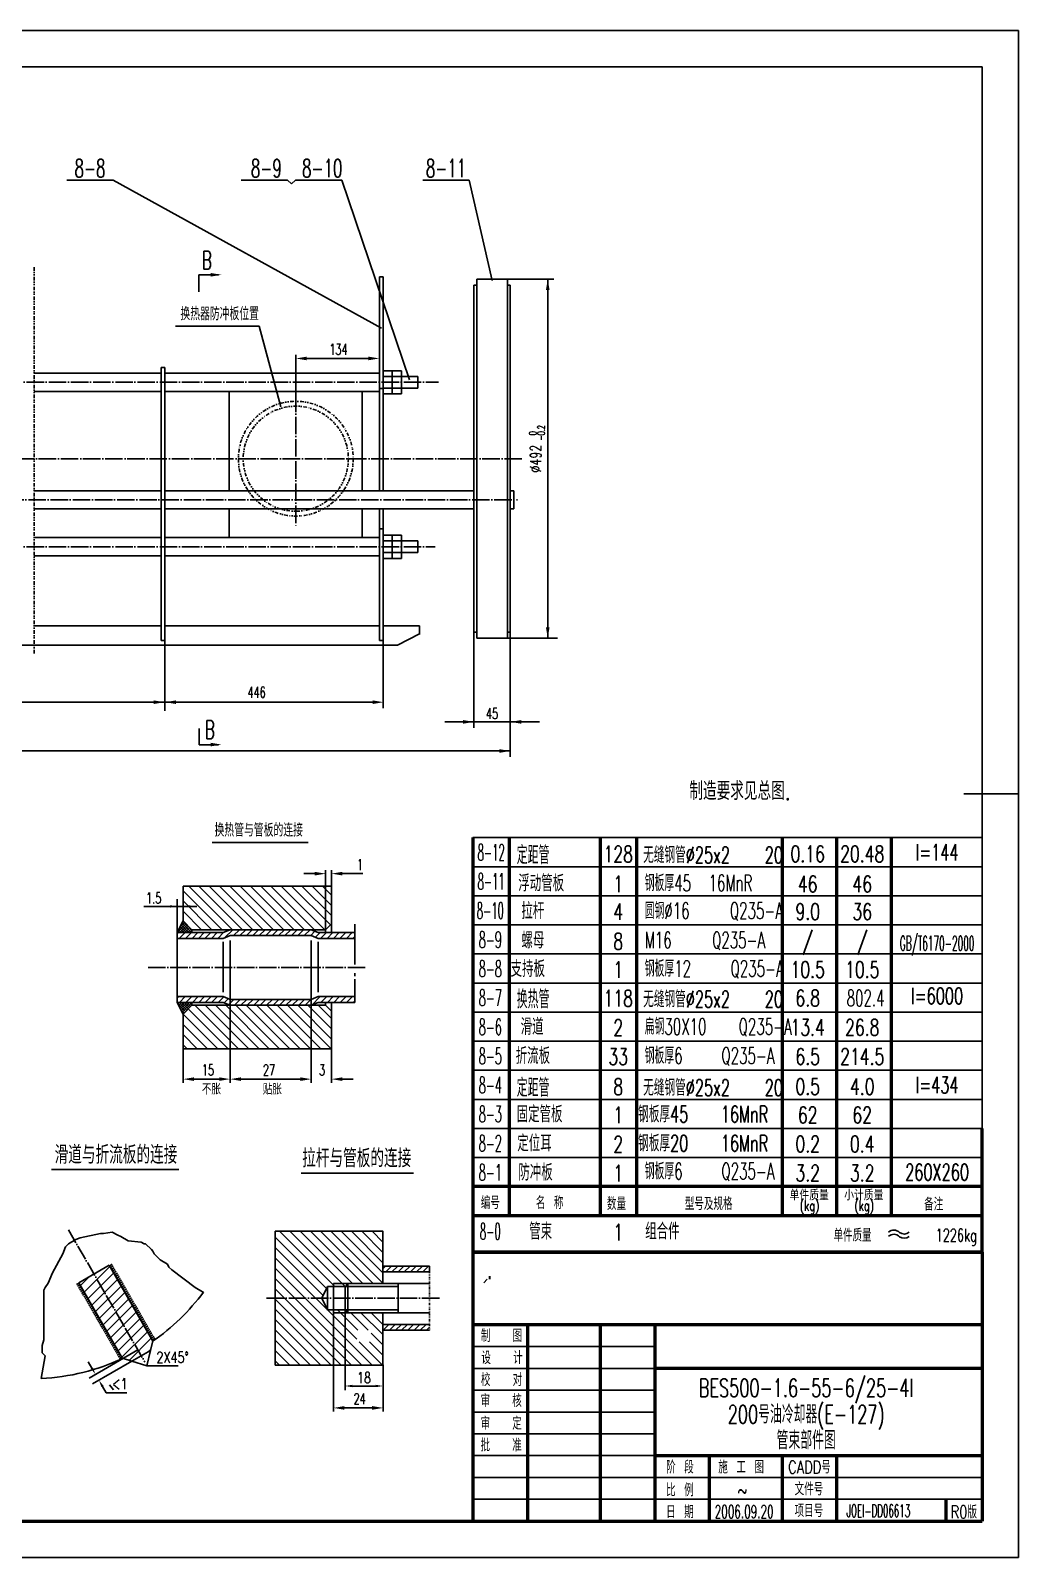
# Model space of a CAD drawing. Extents: x 1146 to 4564, y 131 to 1670.
# Drawn here: x 4292 to 4563.6, y 482 to 902 of the extents above; entities that cross this region are included whole.
import ezdxf
from ezdxf.enums import TextEntityAlignment as Align

# ---------------------------------------------------------------- set-up
doc = ezdxf.new("R2010")
doc.units = 0
doc.header["$LTSCALE"] = 2
doc.header["$MEASUREMENT"] = 0
for name, pattern in [('ACAD_ISO04W100', [30.5, 24, -3, 0.5, -3]), ('CENTER', [6.25, 5, -0.5, 0.25, -0.5]), ('DIVIDE', [1.25, 0.5, -0.25, 0, -0.25, 0, -0.25])]:
    doc.linetypes.add(name, pattern=pattern)
doc.layers.get('0').update_dxf_attribs({"linetype": 'CONTINUOUS'})
doc.layers.get('DEFPOINTS').update_dxf_attribs({"linetype": 'CONTINUOUS'})
for name, color, linetype in [('1', 2, 'CONTINUOUS'), ('2', 4, 'CONTINUOUS'), ('4', 2, 'CENTER'), ('文字层', 7, 'CONTINUOUS')]:
    doc.layers.add(name, color=color, linetype=linetype)
doc.layers.add('粗线层', color=3, linetype='CONTINUOUS', lineweight=50)
doc.styles.add('HZ', font='TXT.shx', dxfattribs={"width": 0.65, "bigfont": 'HZTXT.shx'})

msp = doc.modelspace()

# ---------------------------------------------------------------- hatches: boundary and pattern name
at = {"linetype": 'Continuous'}
h = msp.add_hatch(dxfattribs=at)
h.set_pattern_fill('ANSI31', scale=10, style=0)
h.set_pattern_definition([(45, (9047.6608, 433.3046), (-0.88388348, 0.88388348), [])])
h.paths.add_polyline_path([(4369.13, 653.11), (4371.03, 652.31), (4381.1, 652.31), (4381.1, 653.91), (4371.03, 653.91), (4369.13, 654.71), (4346.82, 654.71), (4344.92, 653.91), (4332.3, 653.91), (4332.3, 652.31), (4344.92, 652.31), (4346.82, 653.11)])
h.paths.add_polyline_path([(4369.13, 635.51), (4346.82, 635.51), (4344.92, 636.31), (4332.3, 636.31), (4332.3, 634.71), (4344.92, 634.71), (4346.82, 633.91), (4369.13, 633.91), (4371.03, 634.71), (4381.1, 634.71), (4381.1, 636.31), (4371.03, 636.31)])

# ---------------------------------------------------------------- linework, layer by layer
at = {"color": 7, "linetype": 'Continuous'}
for p, q in [((4563.6, 902.03), (3969.6, 902.03)), ((4563.6, 482.03), (4563.6, 902.03)), ((4362.65, 860.91), (4363.71, 859.85)), ((4364.77, 860.91), (4363.71, 859.85)), ((4377.57, 860.91), (4396.11, 805.96)), ((4354.8, 820.73), (4360.75, 798.48)), ((4387.87, 801.86), (4387.87, 816.17)), ((4364.89, 801.86), (4364.89, 812.83)), ((4367.89, 811.83), (4384.87, 811.83)), ((4328.87, 754.8), (4328.87, 714.93)), ((4370.1, 670.12), (4367.1, 670.12)), ((4373.1, 654.71), (4373.1, 671.12)), ((4374.7, 666.71), (4374.7, 671.12)), ((4377.7, 670.12), (4383.35, 670.12)), ((4346.82, 636.93), (4346.82, 612.6)), ((4369.13, 636.93), (4369.13, 612.6)), ((4333.9, 621.91), (4333.9, 612.6)), ((4374.7, 621.91), (4374.7, 612.6)), ((4343.82, 613.6), (4336.9, 613.6)), ((4346.82, 612.6), (4346.82, 614.6)), ((4349.82, 613.6), (4366.13, 613.6)), ((4366.13, 613.6), (4363.13, 613.6)), ((4369.13, 612.6), (4369.13, 614.6)), ((4377.7, 613.6), (4380.7, 613.6)), ((4416.55, 557.6), (4417.52, 558.57)), ((4375.24, 549.35), (4375.24, 522.16)), ((4413.6, 540.03), (4463.6, 540.03)), ((4388.88, 534.99), (4388.88, 528.09)), ((4413.6, 534.03), (4463.6, 534.03)), ((4388.88, 528.09), (4388.88, 522.16)), ((4413.6, 528.03), (4463.6, 528.03)), ((4378.24, 523.16), (4385.88, 523.16)), ((4413.6, 522.03), (4463.6, 522.03)), ((4413.6, 516.03), (4463.6, 516.03)), ((4413.6, 510.03), (4463.6, 510.03)), ((4413.6, 504.03), (4448.6, 504.03)), ((4448.6, 504.03), (4553.6, 504.03)), ((4413.6, 498.03), (4553.6, 498.03)), ((3969.6, 482.03), (4563.6, 482.03))]:
    msp.add_line(p, q, dxfattribs=at)
at = {"color": 3, "linetype": 'Continuous'}
for p, q in [((4553.6, 892.03), (3994.6, 892.03)), ((4553.6, 492.03), (4553.6, 892.03)), ((4548.6, 692.03), (4563.6, 692.03)), ((3994.6, 492.03), (4553.6, 492.03))]:
    msp.add_line(p, q, dxfattribs=at)
at = {"color": 2, "linetype": 'DIVIDE'}
msp.add_line((4292.95, 836.97), (4292.95, 730.53), dxfattribs=at)
at = {"color": 0, "linetype": 'ByBlock'}
for p, q in [((4388.87, 734.31), (4388.87, 715.64)), ((4088.87, 717.28), (4386.35, 717.28))]:
    msp.add_line(p, q, dxfattribs=at)
for p, q in [((4553.6, 680.03), (4413.6, 680.03)), ((4553.6, 672.03), (4413.6, 672.03)), ((4553.6, 664.03), (4413.6, 664.03)), ((4553.6, 656.03), (4413.6, 656.03)), ((4553.6, 648.03), (4413.6, 648.03)), ((4553.6, 640.03), (4413.6, 640.03)), ((4553.6, 632.03), (4413.6, 632.03)), ((4553.6, 624.03), (4413.6, 624.03)), ((4553.6, 616.03), (4413.6, 616.03)), ((4553.6, 608.03), (4413.6, 608.03)), ((4553.6, 600.03), (4413.6, 600.03)), ((4553.6, 592.03), (4413.6, 592.03))]:
    msp.add_line(p, q)
at = {"color": 0}
for p, q in [((4344.61, 654.71), (4333.9, 665.43)), ((4347.44, 654.71), (4335.44, 666.71)), ((4350.27, 654.71), (4338.27, 666.71)), ((4353.1, 654.71), (4341.1, 666.71)), ((4355.92, 654.71), (4343.92, 666.71)), ((4358.75, 654.71), (4346.75, 666.71)), ((4361.58, 654.71), (4349.58, 666.71)), ((4364.41, 654.71), (4352.41, 666.71)), ((4367.24, 654.71), (4355.24, 666.71)), ((4370.07, 654.71), (4358.07, 666.71)), ((4372.89, 654.71), (4360.89, 666.71)), ((4374.41, 656.03), (4363.72, 666.71)), ((4374.7, 658.57), (4366.55, 666.71)), ((4374.7, 661.39), (4369.38, 666.71)), ((4374.7, 664.22), (4372.21, 666.71)), ((4341.78, 654.71), (4333.9, 662.6)), ((4338.95, 654.71), (4333.9, 659.77)), ((4332.34, 654), (4334.68, 656.34)), ((4332.96, 653.91), (4335.03, 655.98)), ((4333.05, 655.41), (4334.32, 656.69)), ((4334.8, 653.91), (4333.13, 655.58)), ((4335.51, 653.91), (4333.37, 656.06)), ((4336.22, 653.91), (4333.61, 656.53)), ((4333.67, 653.91), (4335.39, 655.63)), ((4333.75, 656.83), (4333.97, 657.04)), ((4336.3, 654.54), (4333.84, 657)), ((4334.38, 653.91), (4335.74, 655.27)), ((4332.68, 653.91), (4332.43, 654.17)), ((4333.39, 653.91), (4332.66, 654.64)), ((4334.1, 653.91), (4332.9, 655.11)), ((4335.09, 653.91), (4336.09, 654.92)), ((4335.79, 653.91), (4336.3, 654.42)), ((4332.48, 634.34), (4332.86, 634.71)), ((4334.59, 632.21), (4332.52, 634.28)), ((4332.72, 633.87), (4333.56, 634.71)), ((4334.94, 632.56), (4332.79, 634.71)), ((4332.96, 633.4), (4334.27, 634.71)), ((4333.19, 632.93), (4334.98, 634.71)), ((4333.43, 632.46), (4335.68, 634.71)), ((4335.3, 632.91), (4333.5, 634.71)), ((4333.66, 631.99), (4336.3, 634.62)), ((4335.65, 633.27), (4334.2, 634.71)), ((4336.01, 633.62), (4334.91, 634.71)), ((4336.3, 634.03), (4335.62, 634.71)), ((4334.24, 631.85), (4333.22, 632.87)), ((4343.47, 621.91), (4333.9, 631.48)), ((4346.3, 621.91), (4335.3, 632.91)), ((4349.13, 621.91), (4337.13, 633.91)), ((4351.95, 621.91), (4339.95, 633.91)), ((4354.78, 621.91), (4342.78, 633.91)), ((4357.61, 621.91), (4345.61, 633.91)), ((4360.44, 621.91), (4348.44, 633.91)), ((4363.27, 621.91), (4351.27, 633.91)), ((4366.1, 621.91), (4354.1, 633.91)), ((4368.92, 621.91), (4356.92, 633.91)), ((4371.75, 621.91), (4359.75, 633.91)), ((4374.58, 621.91), (4362.58, 633.91)), ((4374.7, 624.63), (4365.41, 633.91)), ((4374.7, 627.45), (4368.24, 633.91)), ((4374.7, 630.28), (4371.07, 633.91)), ((4340.64, 621.91), (4333.9, 628.66)), ((4337.81, 621.91), (4333.9, 625.83)), ((4334.98, 621.91), (4333.9, 623)), ((4375.61, 556.55), (4360.41, 571.75)), ((4378.44, 556.55), (4363.24, 571.75)), ((4380.46, 557.35), (4366.06, 571.75)), ((4383.29, 557.35), (4368.89, 571.75)), ((4386.12, 557.35), (4371.72, 571.75)), ((4388.84, 557.46), (4374.55, 571.75)), ((4388.84, 560.29), (4377.38, 571.75)), ((4388.84, 563.11), (4380.21, 571.75)), ((4388.84, 565.94), (4383.03, 571.75)), ((4388.84, 568.77), (4385.86, 571.75)), ((4388.84, 571.6), (4388.69, 571.75)), ((4373.35, 555.97), (4359.24, 570.09)), ((4372.41, 554.09), (4359.24, 567.26)), ((4381.64, 542.03), (4359.24, 564.43)), ((4305.69, 556.81), (4308.19, 559.3)), ((4306.73, 555.02), (4313.75, 562.05)), ((4307.76, 553.22), (4314.79, 560.25)), ((4385.89, 534.95), (4359.24, 561.6)), ((4383.06, 534.95), (4359.24, 558.77)), ((4388.84, 561.44), (4389.54, 562.15)), ((4389.64, 560.55), (4391.24, 562.15)), ((4391.34, 560.55), (4392.94, 562.15)), ((4393.03, 560.55), (4394.63, 562.15)), ((4394.73, 560.55), (4396.33, 562.15)), ((4396.43, 560.55), (4398.03, 562.15)), ((4398.12, 560.55), (4399.72, 562.15)), ((4399.82, 560.55), (4401.42, 562.15)), ((4401.52, 560.55), (4401.64, 560.67)), ((4308.8, 551.43), (4315.83, 558.46)), ((4309.83, 549.64), (4316.86, 556.67)), ((4310.87, 547.85), (4317.9, 554.87)), ((4380.24, 534.95), (4359.24, 555.94)), ((4311.9, 546.05), (4318.93, 553.08)), ((4312.94, 544.26), (4319.97, 551.29)), ((4377.41, 534.95), (4359.24, 553.12)), ((4374.58, 534.95), (4359.24, 550.29)), ((4313.97, 542.47), (4321, 549.49)), ((4315.01, 540.67), (4322.04, 547.7)), ((4371.75, 534.95), (4359.24, 547.46)), ((4381.95, 544.55), (4376.35, 550.15)), ((4384.78, 544.55), (4379.98, 549.35)), ((4388.84, 543.31), (4382.81, 549.35)), ((4388.84, 546.14), (4385.64, 549.35)), ((4388.84, 548.97), (4388.46, 549.35)), ((4388.91, 544.55), (4390.51, 546.15)), ((4390.61, 544.55), (4392.21, 546.15)), ((4392.31, 544.55), (4393.91, 546.15)), ((4394, 544.55), (4395.6, 546.15)), ((4395.7, 544.55), (4397.3, 546.15)), ((4397.4, 544.55), (4399, 546.15)), ((4399.1, 544.55), (4400.7, 546.15)), ((4316.04, 538.88), (4323.07, 545.91)), ((4317.08, 537.09), (4324.11, 544.11)), ((4318.96, 536.14), (4325.14, 542.32)), ((4368.92, 534.95), (4359.24, 544.63)), ((4366.09, 534.95), (4359.24, 541.8)), ((4388.84, 540.49), (4385.64, 543.69)), ((4400.79, 544.55), (4401.64, 545.39)), ((4324.15, 538.5), (4324.92, 539.27)), ((4363.27, 534.95), (4359.24, 538.97)), ((4388.72, 534.95), (4382.32, 541.35)), ((4388.84, 537.66), (4385.15, 541.35)), ((4360.44, 534.95), (4359.24, 536.15))]:
    msp.add_line(p, q, dxfattribs=at)
at = {"color": 4}
for p, q in [((4388.84, 562.15), (4401.64, 562.15)), ((4401.64, 560.55), (4388.84, 560.55)), ((4401.64, 546.15), (4388.84, 546.15)), ((4388.84, 544.55), (4401.64, 544.55))]:
    msp.add_line(p, q, dxfattribs=at)
at = {"color": 2, "linetype": 'DIVIDE'}
for radius in [15.79, 14.45]:
    msp.add_circle((4364.89, 784.26), radius, dxfattribs=at)
for centre, radius, start, end in [((4529.31, 569.84), 2.25, 44.7949, 130.988), ((4532.18, 573.06), 2.07, 231.9567, 310.5098), ((4529.31, 568.66), 2.25, 44.7949, 130.988), ((4532.18, 571.88), 2.07, 231.9567, 310.5098)]:
    msp.add_arc(centre, radius, start, end)
at = {"color": 0, "linetype": 'ByBlock'}
for points in [[(4341.47, 835.34), (4341.47, 834.34), (4344.47, 834.84)], [(4433.67, 830.66), (4434.67, 830.66), (4434.17, 833.66)], [(4433.67, 737.86), (4434.67, 737.86), (4434.17, 734.86)], [(4325.78, 717.78), (4325.78, 716.78), (4328.78, 717.28)], [(4331.95, 717.78), (4331.95, 716.78), (4328.95, 717.28)], [(4386.03, 717.78), (4386.03, 716.78), (4389.03, 717.28)], [(4410.87, 712.36), (4410.87, 711.36), (4413.87, 711.86)], [(4426.87, 712.36), (4426.87, 711.36), (4423.87, 711.86)], [(4341.47, 706.12), (4341.47, 705.12), (4344.47, 705.62)], [(4420.87, 704.36), (4420.87, 703.36), (4423.87, 703.86)]]:
    msp.add_solid(points, dxfattribs=at)
at = {"color": 7, "linetype": 'Continuous'}
for points in [[(4367.89, 812.33), (4367.89, 811.33), (4364.89, 811.83)], [(4384.87, 812.33), (4384.87, 811.33), (4387.87, 811.83)], [(4370.1, 670.62), (4370.1, 669.62), (4373.1, 670.12)], [(4377.7, 670.62), (4377.7, 669.62), (4374.7, 670.12)], [(4336.9, 614.1), (4336.9, 613.1), (4333.9, 613.6)], [(4343.82, 614.1), (4343.82, 613.1), (4346.82, 613.6)], [(4349.82, 614.1), (4349.82, 613.1), (4346.82, 613.6)], [(4366.13, 614.1), (4366.13, 613.1), (4369.13, 613.6)], [(4366.13, 614.1), (4366.13, 613.1), (4369.13, 613.6)], [(4377.7, 614.1), (4377.7, 613.1), (4374.7, 613.6)], [(4378.24, 523.66), (4378.24, 522.66), (4375.24, 523.16)], [(4385.88, 523.66), (4385.88, 522.66), (4388.88, 523.16)]]:
    msp.add_solid(points, dxfattribs=at)
at = {"layer": '1'}
for p, q in [((4314.69, 860.85), (4301.89, 860.85)), ((4314.69, 860.85), (4388.49, 820.15)), ((4349.85, 860.91), (4362.65, 860.91)), ((4377.57, 860.91), (4364.77, 860.91)), ((4412.6, 860.85), (4399.85, 860.85)), ((4412.6, 860.85), (4418.87, 833.26)), ((4343.66, 834.79), (4338.2, 834.79)), ((4423.07, 833.66), (4435.8, 833.66)), ((4434.17, 734.86), (4434.17, 833.66)), ((4331.79, 820.73), (4354.8, 820.73)), ((4413.87, 736.56), (4413.87, 710.26)), ((4423.87, 736.56), (4423.87, 702.26)), ((4423.87, 736.56), (4423.87, 710.26)), ((4423.07, 734.86), (4436.85, 734.86)), ((4413.87, 711.86), (4405.87, 711.86)), ((4413.87, 711.86), (4423.87, 711.86)), ((4423.87, 711.86), (4431.87, 711.86)), ((4018.87, 703.86), (4423.87, 703.86)), ((4343.66, 705.59), (4338.34, 705.59)), ((4341.9, 678.71), (4368.3, 678.71)), ((4333.9, 666.71), (4374.7, 666.71)), ((4333.9, 666.71), (4337.9, 666.71)), ((4338.7, 666.71), (4339.5, 666.71)), ((4340.3, 666.71), (4341.1, 666.71)), ((4341.9, 666.71), (4351.5, 666.71)), ((4352.3, 666.71), (4353.1, 666.71)), ((4353.9, 666.71), (4354.7, 666.71)), ((4355.5, 666.71), (4368.3, 666.71)), ((4369.1, 666.71), (4369.9, 666.71)), ((4370.7, 666.71), (4371.5, 666.71)), ((4372.3, 666.71), (4374.7, 666.71)), ((4323.07, 661.11), (4333.9, 661.11)), ((4332.3, 653.91), (4332.3, 663.11)), ((4337.68, 661.11), (4333.9, 661.11)), ((4381.1, 656.2), (4381.1, 645.11)), ((4381.1, 642.71), (4381.1, 641.91)), ((4381.1, 641.11), (4381.1, 638.71)), ((4381.1, 638.71), (4381.1, 634.71)), ((4381.1, 636.31), (4381.1, 634.71)), ((4374.7, 621.91), (4333.9, 621.91)), ((4333.9, 621.91), (4342.7, 621.91)), ((4343.5, 621.91), (4344.3, 621.91)), ((4345.1, 621.91), (4345.9, 621.91)), ((4346.7, 621.91), (4359.5, 621.91)), ((4360.3, 621.91), (4361.1, 621.91)), ((4361.9, 621.91), (4362.7, 621.91)), ((4363.5, 621.91), (4374.7, 621.91)), ((4297.74, 588.71), (4332.69, 588.71)), ((4366.37, 587.75), (4397.21, 587.75)), ((4311.99, 571.11), (4314.39, 571.51)), ((4314.39, 571.51), (4315.99, 570.71)), ((4359.24, 571.75), (4359.24, 534.95)), ((4388.84, 571.75), (4359.24, 571.75)), ((4359.24, 571.75), (4370.44, 571.75)), ((4359.24, 569.35), (4359.24, 571.75)), ((4371.24, 571.75), (4372.04, 571.75)), ((4372.84, 571.75), (4373.64, 571.75)), ((4374.44, 571.75), (4388.84, 571.75)), ((4300.79, 565.51), (4301.59, 567.51)), ((4301.59, 567.51), (4302.39, 568.31)), ((4302.39, 568.31), (4304.39, 569.51)), ((4304.39, 569.51), (4305.59, 569.91)), ((4305.59, 569.91), (4311.19, 571.11)), ((4311.19, 571.11), (4311.99, 571.11)), ((4315.99, 570.71), (4316.79, 570.31)), ((4316.79, 570.31), (4318.79, 569.11)), ((4318.79, 569.11), (4322.39, 568.71)), ((4322.39, 568.71), (4323.19, 568.31)), ((4323.19, 568.31), (4323.59, 568.31)), ((4323.59, 568.31), (4325.19, 566.71)), ((4359.24, 567.75), (4359.24, 568.55)), ((4297.99, 560.31), (4300.79, 565.51)), ((4325.19, 566.71), (4325.59, 566.31)), ((4325.59, 566.31), (4325.99, 565.51)), ((4325.99, 565.51), (4327.59, 563.91)), ((4327.59, 563.91), (4329.59, 562.71)), ((4359.24, 566.15), (4359.24, 566.95)), ((4359.24, 556.55), (4359.24, 565.35)), ((4296.79, 557.51), (4297.99, 560.31)), ((4313.73, 562.28), (4314.42, 562.68)), ((4314.01, 561.8), (4314.7, 562.2)), ((4314.29, 561.31), (4314.98, 561.71)), ((4314.57, 560.83), (4315.26, 561.23)), ((4314.85, 560.34), (4315.54, 560.74)), ((4315.13, 559.86), (4315.82, 560.26)), ((4315.41, 559.37), (4316.1, 559.77)), ((4315.69, 558.89), (4316.38, 559.29)), ((4315.97, 558.4), (4316.66, 558.8)), ((4329.59, 562.71), (4329.99, 561.91)), ((4329.99, 561.91), (4330.79, 561.11)), ((4330.79, 561.11), (4337.19, 556.31)), ((4388.84, 560.55), (4388.84, 562.15)), ((4401.64, 562.15), (4401.64, 560.55)), ((4295.59, 555.51), (4295.99, 556.31)), ((4295.59, 548.71), (4295.59, 555.51)), ((4295.99, 556.31), (4296.79, 557.51)), ((4305.29, 557.5), (4304.6, 557.1)), ((4305.57, 557.01), (4304.88, 556.61)), ((4305.85, 556.53), (4305.16, 556.13)), ((4306.13, 556.04), (4305.44, 555.64)), ((4306.41, 555.56), (4305.72, 555.16)), ((4306.69, 555.07), (4306, 554.67)), ((4306.97, 554.59), (4306.28, 554.19)), ((4316.25, 557.92), (4316.94, 558.32)), ((4316.53, 557.43), (4317.22, 557.83)), ((4316.81, 556.95), (4317.5, 557.35)), ((4317.09, 556.46), (4317.78, 556.86)), ((4317.37, 555.98), (4318.06, 556.38)), ((4317.65, 555.49), (4318.34, 555.89)), ((4317.93, 555.01), (4318.62, 555.41)), ((4318.21, 554.52), (4318.9, 554.92)), ((4318.49, 554.04), (4319.18, 554.44)), ((4337.19, 556.31), (4339.19, 555.11)), ((4339.19, 555.11), (4339.5, 555.01)), ((4359.24, 554.95), (4359.24, 555.75)), ((4375.24, 557.35), (4379.24, 557.35)), ((4378.44, 556.55), (4393.02, 556.55)), ((4307.25, 554.1), (4306.56, 553.7)), ((4307.53, 553.62), (4306.84, 553.22)), ((4307.81, 553.13), (4307.12, 552.73)), ((4308.09, 552.65), (4307.4, 552.25)), ((4308.37, 552.16), (4307.68, 551.76)), ((4308.65, 551.68), (4307.96, 551.28)), ((4308.93, 551.19), (4308.24, 550.79)), ((4309.21, 550.71), (4308.52, 550.31)), ((4309.49, 550.22), (4308.8, 549.82)), ((4318.77, 553.55), (4319.46, 553.95)), ((4319.05, 553.07), (4319.74, 553.47)), ((4319.33, 552.58), (4320.02, 552.98)), ((4319.61, 552.1), (4320.3, 552.5)), ((4319.89, 551.61), (4320.58, 552.01)), ((4320.17, 551.13), (4320.86, 551.53)), ((4320.45, 550.64), (4321.14, 551.04)), ((4320.73, 550.16), (4321.42, 550.56)), ((4359.24, 553.35), (4359.24, 554.15)), ((4359.24, 545.35), (4359.24, 552.55)), ((4295.59, 543.91), (4295.59, 548.71)), ((4309.77, 549.74), (4309.08, 549.34)), ((4310.05, 549.25), (4309.36, 548.85)), ((4310.33, 548.77), (4309.64, 548.37)), ((4310.61, 548.28), (4309.92, 547.88)), ((4310.89, 547.8), (4310.2, 547.4)), ((4311.17, 547.31), (4310.48, 546.91)), ((4311.45, 546.83), (4310.76, 546.43)), ((4311.73, 546.34), (4311.04, 545.94)), ((4321.01, 549.67), (4321.7, 550.07)), ((4321.29, 549.19), (4321.98, 549.59)), ((4321.57, 548.7), (4322.26, 549.1)), ((4321.85, 548.22), (4322.54, 548.62)), ((4322.13, 547.73), (4322.82, 548.13)), ((4322.41, 547.25), (4323.1, 547.65)), ((4322.69, 546.76), (4323.38, 547.16)), ((4322.97, 546.28), (4323.66, 546.68)), ((4323.25, 545.79), (4323.94, 546.19)), ((4375.24, 549.35), (4379.24, 549.35)), ((4393.02, 550.15), (4378.44, 550.15)), ((4378.44, 550.15), (4378.44, 528.03)), ((4388.84, 546.15), (4388.84, 544.55)), ((4295.19, 540.31), (4295.59, 541.91)), ((4295.59, 541.91), (4295.59, 543.91)), ((4312.01, 545.86), (4311.32, 545.46)), ((4312.29, 545.37), (4311.6, 544.97)), ((4312.57, 544.89), (4311.88, 544.49)), ((4312.85, 544.4), (4312.16, 544)), ((4313.13, 543.92), (4312.44, 543.52)), ((4313.41, 543.43), (4312.72, 543.03)), ((4313.69, 542.95), (4313, 542.55)), ((4313.97, 542.46), (4313.28, 542.06)), ((4314.25, 541.98), (4313.56, 541.58)), ((4323.53, 545.31), (4324.22, 545.71)), ((4323.81, 544.82), (4324.5, 545.22)), ((4324.09, 544.34), (4324.78, 544.74)), ((4324.37, 543.85), (4325.06, 544.25)), ((4324.65, 543.37), (4325.34, 543.77)), ((4324.93, 542.88), (4325.62, 543.28)), ((4325.21, 542.4), (4325.9, 542.8)), ((4325.49, 541.91), (4326.18, 542.31)), ((4359.24, 543.75), (4359.24, 544.55)), ((4359.24, 542.15), (4359.24, 542.95)), ((4295.19, 538.31), (4295.19, 540.31)), ((4295.99, 537.51), (4295.19, 538.31)), ((4321.45, 539.11), (4308.09, 531.39)), ((4314.53, 541.49), (4313.84, 541.09)), ((4314.81, 541.01), (4314.12, 540.61)), ((4315.09, 540.52), (4314.4, 540.12)), ((4315.37, 540.04), (4314.68, 539.64)), ((4315.65, 539.55), (4314.96, 539.15)), ((4315.93, 539.07), (4315.24, 538.67)), ((4316.21, 538.58), (4315.52, 538.18)), ((4316.49, 538.1), (4315.8, 537.7)), ((4316.77, 537.61), (4316.08, 537.21)), ((4323.97, 534.73), (4324.95, 539)), ((4359.24, 534.95), (4359.24, 541.35)), ((4294.89, 531.29), (4295.99, 537.51)), ((4308.82, 534.12), (4307.82, 535.85)), ((4319.79, 536.03), (4309, 529.8)), ((4317.05, 537.13), (4316.36, 536.73)), ((4319.79, 536.03), (4323.97, 534.73)), ((4323.97, 534.73), (4332.59, 534.73)), ((4359.24, 534.95), (4388.84, 534.95)), ((4362.44, 534.95), (4359.24, 534.95)), ((4364.04, 534.95), (4363.24, 534.95)), ((4365.64, 534.95), (4364.84, 534.95)), ((4375.24, 534.95), (4366.44, 534.95)), ((4376.84, 534.95), (4376.04, 534.95)), ((4378.44, 534.95), (4377.64, 534.95)), ((4388.84, 534.95), (4379.24, 534.95)), ((4313.7, 529.5), (4314.73, 528.17)), ((4311.74, 529.07), (4312.74, 527.33)), ((4312.74, 527.33), (4318.39, 527.33)), ((4386.84, 529.19), (4380.44, 529.19))]:
    msp.add_line(p, q, dxfattribs=at)
at = {"layer": '1', "color": 4, "linetype": 'Continuous'}
for p, q in [((4388.87, 834.26), (4387.87, 834.26)), ((4388.87, 803.53), (4387.87, 803.53)), ((4388.87, 764.98), (4387.87, 764.98)), ((4392.87, 732.97), (4398.87, 736.08)), ((4388.87, 734.26), (4387.87, 734.26))]:
    msp.add_line(p, q, dxfattribs=at)
at = {"layer": '1', "color": 2, "linetype": 'DIVIDE', "ltscale": 0.5}
msp.add_line((4401.64, 562.15), (4401.64, 544.55), dxfattribs=at)
at = {"layer": '1'}
for points in [[(4330.3, 660.78), (4330.3, 661.45), (4332.3, 661.11)], [(4335.9, 660.78), (4335.9, 661.45), (4333.9, 661.11)], [(4308.53, 533.95), (4309.11, 534.29), (4309.82, 532.39)], [(4311.45, 528.9), (4312.03, 529.23), (4310.74, 530.8)], [(4380.44, 528.86), (4380.44, 529.53), (4378.44, 529.19)], [(4386.84, 528.86), (4386.84, 529.53), (4388.84, 529.19)]]:
    msp.add_solid(points, dxfattribs=at)
at = {"layer": '2'}
for p, q in [((4338.2, 834.79), (4338.2, 830.14)), ((4387.87, 775.46), (4387.87, 834.26)), ((4388.87, 834.26), (4388.87, 775.46)), ((4413.87, 736.56), (4413.87, 831.96)), ((4413.87, 831.96), (4414.67, 831.96)), ((4414.67, 734.86), (4414.67, 833.66)), ((4414.67, 833.66), (4423.07, 833.66)), ((4414.67, 831.96), (4414.67, 736.56)), ((4423.07, 833.66), (4423.07, 734.86)), ((4423.07, 736.56), (4423.07, 831.96)), ((4423.07, 831.96), (4423.87, 831.96)), ((4423.87, 831.96), (4423.87, 736.56)), ((4292.95, 807.77), (4327.87, 807.77)), ((4327.87, 734.26), (4327.87, 809.32)), ((4327.87, 809.32), (4328.87, 809.32)), ((4328.87, 809.32), (4328.87, 734.26)), ((4328.87, 807.77), (4387.87, 807.77)), ((4391.43, 808.47), (4388.87, 808.47)), ((4388.87, 808.47), (4388.87, 802.07)), ((4388.87, 806.87), (4388.87, 803.67)), ((4398.47, 806.87), (4388.87, 806.87)), ((4393.99, 808.47), (4391.43, 808.47)), ((4391.43, 802.07), (4391.43, 808.47)), ((4391.43, 808.47), (4391.43, 802.07)), ((4393.99, 802.07), (4393.99, 808.47)), ((4398.47, 803.67), (4398.47, 806.87)), ((4292.95, 802.77), (4327.87, 802.77)), ((4328.87, 802.77), (4387.87, 802.77)), ((4346.6, 775.46), (4346.6, 802.77)), ((4383.18, 775.46), (4383.18, 802.77)), ((4388.87, 803.67), (4398.47, 803.67)), ((4388.87, 802.07), (4391.43, 802.07)), ((4391.43, 802.07), (4393.99, 802.07)), ((4292.95, 775.46), (4327.87, 775.46)), ((4328.87, 775.46), (4413.87, 775.46)), ((4413.87, 775.46), (4413.87, 770.46)), ((4423.87, 775.46), (4424.87, 775.46)), ((4423.87, 770.46), (4423.87, 775.46)), ((4424.87, 775.46), (4424.87, 770.46)), ((4292.95, 770.46), (4327.87, 770.46)), ((4413.87, 770.46), (4328.87, 770.46)), ((4346.6, 762.54), (4346.6, 770.46)), ((4383.18, 762.54), (4383.18, 770.46)), ((4387.87, 734.26), (4387.87, 770.46)), ((4388.87, 770.46), (4388.87, 734.26)), ((4424.87, 770.46), (4423.87, 770.46)), ((4292.95, 762.54), (4327.87, 762.54)), ((4328.87, 762.54), (4387.87, 762.54)), ((4388.87, 756.84), (4388.87, 763.24)), ((4388.87, 763.24), (4391.43, 763.24)), ((4388.87, 758.44), (4388.87, 761.64)), ((4388.87, 761.64), (4398.47, 761.64)), ((4391.43, 763.24), (4391.43, 756.84)), ((4391.43, 756.84), (4391.43, 763.24)), ((4391.43, 763.24), (4393.99, 763.24)), ((4393.99, 763.24), (4393.99, 756.84)), ((4398.47, 761.64), (4398.47, 758.44)), ((4292.95, 757.54), (4327.87, 757.54)), ((4328.87, 757.54), (4387.87, 757.54)), ((4398.47, 758.44), (4388.87, 758.44)), ((4391.43, 756.84), (4388.87, 756.84)), ((4393.99, 756.84), (4391.43, 756.84)), ((4292.95, 738.26), (4327.87, 738.26)), ((4323.04, 738.26), (4327.87, 738.26)), ((4327.87, 738.26), (4326.37, 738.26)), ((4328.87, 738.26), (4387.87, 738.26)), ((4388.87, 738.26), (4398.87, 738.26)), ((4398.87, 738.26), (4398.87, 735.86)), ((4414.67, 736.56), (4413.87, 736.56)), ((4423.87, 736.56), (4423.07, 736.56)), ((4203.55, 732.97), (4326.37, 732.97)), ((4323.04, 732.97), (4392.87, 732.97)), ((4328.87, 734.26), (4327.87, 734.26)), ((4423.07, 734.86), (4414.67, 734.86)), ((4338.34, 705.59), (4338.34, 710.02)), ((4333.9, 657.11), (4333.9, 666.71)), ((4374.7, 653.91), (4374.7, 666.71)), ((4333.9, 657.11), (4332.3, 653.91)), ((4336.3, 654.71), (4333.9, 657.11)), ((4373.1, 654.71), (4374.7, 656.31)), ((4332.3, 653.91), (4332.3, 634.71)), ((4332.3, 653.91), (4336.3, 653.91)), ((4332.3, 653.91), (4344.92, 653.91)), ((4332.3, 652.31), (4344.92, 652.31)), ((4373.1, 654.71), (4336.3, 654.71)), ((4336.3, 654.71), (4336.3, 653.91)), ((4344.92, 653.91), (4346.82, 654.71)), ((4344.92, 652.31), (4346.82, 653.11)), ((4344.92, 651.39), (4344.92, 637.49)), ((4346.82, 653.11), (4369.13, 653.11)), ((4346.82, 651.72), (4346.82, 636.93)), ((4371.03, 653.91), (4369.13, 654.71)), ((4371.03, 652.31), (4369.13, 653.11)), ((4369.13, 651.72), (4369.13, 636.93)), ((4371.03, 653.91), (4381.1, 653.91)), ((4371.03, 652.31), (4381.1, 652.31)), ((4371.03, 651.39), (4371.03, 637.49)), ((4373.1, 654.71), (4373.1, 653.91)), ((4332.3, 636.31), (4344.92, 636.31)), ((4332.3, 634.71), (4344.92, 634.71)), ((4336.3, 634.71), (4332.3, 634.71)), ((4332.3, 634.71), (4333.9, 631.51)), ((4336.3, 633.91), (4336.3, 634.71)), ((4344.92, 636.31), (4346.82, 635.51)), ((4344.92, 634.71), (4346.82, 633.91)), ((4346.82, 635.51), (4369.13, 635.51)), ((4371.03, 636.31), (4369.13, 635.51)), ((4371.03, 634.71), (4369.13, 633.91)), ((4371.03, 636.31), (4381.1, 636.31)), ((4371.03, 634.71), (4381.1, 634.71)), ((4373.1, 634.71), (4373.1, 633.91)), ((4374.7, 634.71), (4374.7, 621.91)), ((4336.3, 633.91), (4333.9, 631.51)), ((4333.9, 631.51), (4333.9, 621.91)), ((4373.1, 633.91), (4336.3, 633.91)), ((4350.7, 633.91), (4353.1, 633.91)), ((4373.1, 633.91), (4374.7, 632.31)), ((4388.84, 571.75), (4388.84, 557.35)), ((4305.24, 557.6), (4313.55, 562.4)), ((4313.55, 562.4), (4325.59, 541.55)), ((4305.24, 557.6), (4317.26, 536.77)), ((4373.64, 556.55), (4372.04, 553.35)), ((4373.64, 556.55), (4373.64, 550.15)), ((4378.44, 556.55), (4373.64, 556.55)), ((4375.24, 557.35), (4375.24, 549.35)), ((4378.44, 556.55), (4379.24, 557.35)), ((4378.44, 550.15), (4378.44, 556.55)), ((4379.24, 557.35), (4379.24, 549.35)), ((4388.84, 557.35), (4379.24, 557.35)), ((4401.64, 557.35), (4388.84, 557.35)), ((4393.02, 557.35), (4393.02, 549.35)), ((4372.04, 553.35), (4373.64, 550.15)), ((4373.64, 550.15), (4378.44, 550.15)), ((4379.24, 549.35), (4378.44, 550.15)), ((4379.24, 549.35), (4388.84, 549.35)), ((4388.84, 549.35), (4388.84, 534.95)), ((4388.84, 549.35), (4401.64, 549.35)), ((4324.95, 539), (4319.79, 536.03)), ((4324.95, 539), (4325.55, 541.62)), ((4317.24, 536.82), (4319.79, 536.03))]:
    msp.add_line(p, q, dxfattribs=at)
for start, end in [(304.4537, 323.5683), (272.4368, 295.177)]:
    msp.add_arc((4292.4, 589.77), 58.54, start, end, dxfattribs=at)
at = {"layer": '4', "color": 1, "linetype": 'ACAD_ISO04W100', "ltscale": 0.1}
for p, q in [((4022.47, 805.27), (4404.1, 805.27)), ((4364.89, 801.86), (4364.89, 765.9)), ((4427.06, 784.26), (4016.63, 784.26)), ((4016.87, 772.96), (4425.87, 772.96)), ((4022.47, 760.04), (4403.19, 760.04)), ((4324.29, 644.31), (4384.44, 644.31)), ((4356.86, 553.35), (4404.84, 553.35))]:
    msp.add_line(p, q, dxfattribs=at)
at = {"layer": '4', "color": 1, "linetype": 'ACAD_ISO04W100', "ltscale": 0.085}
msp.add_line((4302.39, 572.13), (4323.4, 535.74), dxfattribs=at)
at = {"layer": 'DEFPOINTS', "color": 0, "linetype": 'ByBlock'}
for p in [(4433.02, 833.66), (4328.87, 734.26), (4388.87, 734.26), (4434.17, 734.86)]:
    msp.add_point(p, dxfattribs=at)
at = {"layer": '粗线层', "color": 3}
for p, q in [((4413.6, 680.03), (4413.6, 566.03)), ((4423.6, 680.03), (4423.6, 576.03)), ((4448.6, 680.03), (4448.6, 576.03)), ((4458.6, 680.03), (4458.6, 576.03)), ((4498.6, 680.03), (4498.6, 576.03)), ((4513.6, 680.03), (4513.6, 576.03)), ((4528.6, 680.03), (4528.6, 576.03)), ((4553.6, 566.03), (4553.6, 600.03)), ((4553.6, 566.03), (4553.6, 600.03)), ((4553.6, 584.03), (4413.6, 584.03)), ((4553.6, 576.03), (4413.6, 576.03)), ((4413.6, 566.03), (4413.6, 492.03)), ((4413.6, 566.03), (4553.6, 566.03)), ((4273.6, 492.03), (4413.6, 492.03))]:
    msp.add_line(p, q, dxfattribs=at)
at = {"layer": '粗线层', "color": 3, "linetype": 'Continuous'}
for p, q in [((4413.6, 566.03), (4413.6, 492.03)), ((4553.6, 566.03), (4413.6, 566.03)), ((4553.6, 546.03), (4413.6, 546.03)), ((4428.6, 546.03), (4428.6, 492.03)), ((4448.6, 546.03), (4448.6, 492.03)), ((4463.6, 546.03), (4463.6, 492.03)), ((4553.6, 534.03), (4463.6, 534.03)), ((4463.6, 510.03), (4553.6, 510.03)), ((4478.6, 510.03), (4478.6, 492.03)), ((4478.6, 510.03), (4478.6, 492.03)), ((4498.6, 510.03), (4498.6, 492.03)), ((4513.6, 510.03), (4513.6, 492.03)), ((4543.6, 498.03), (4543.6, 492.03)), ((4413.6, 492.03), (4553.6, 492.03))]:
    msp.add_line(p, q, dxfattribs=at)
at = {"layer": '粗线层', "linetype": 'Continuous'}
msp.add_line((4553.6, 566.03), (4553.6, 492.03), dxfattribs=at)
at = {"layer": '粗线层', "color": 7, "linetype": 'Continuous'}
msp.add_line((4417.97, 559.01), (4418.39, 559.01), dxfattribs=at)

# ---------------------------------------------------------------- texts
at = {"color": 7, "linetype": 'Continuous', "style": 'HZ'}
for s, height, width, p in [('134', 3, 0.65, (4374.11, 812.83)), ('定距管', 5, 0.6, (4425.64, 672.73)), ('1', 3, 0.65, (4381.7, 671.12)), ('换热管', 5, 0.6, (4425.64, 633.06)), ('15', 3, 0.65, (4339.06, 614.6)), ('27', 3, 0.65, (4355.86, 614.6)), ('3', 3, 0.65, (4371.27, 614.6)), ('定距管', 5, 0.6, (4425.64, 608.73)), ('不胀', 3, 0.65, (4339.06, 609.35)), ('贴胀', 3, 0.65, (4355.8, 609.35)), ('24', 3, 0.65, (4380.76, 524.16))]:
    msp.add_text(s, height=height, dxfattribs=dict(at, width=width)).set_placement(p)
at = {"color": 0, "linetype": 'Continuous', "style": 'HZ'}
for s, height, width, p in [('0', 2, 0.655, (4431.04, 791.26)), ('-0.2', 2, 0.655, (4433.34, 791.35)), ('%%c492', 3, 0.75, (4432.33, 784.26))]:
    msp.add_text(s, height=height, rotation=90, dxfattribs=dict(at, width=width)).set_placement(p, align=Align.CENTER)
at = {"style": 'HZ'}
for s, width, p in [('无缝钢管%%c25x2   20', 0.65, (4460.42, 673.01)), ('钢板厚45  16MnR', 0.6, (4460.84, 665.3)), ('圆钢%%c16    Q235-A', 0.6, (4460.84, 657.68)), ('M16    Q235-A', 0.6, (4460.84, 649.58)), ('钢板厚12    Q235-A', 0.6, (4460.84, 641.76)), ('无缝钢管%%c25x2   20', 0.65, (4460.42, 633.34)), ('扁钢30X10   Q235-A', 0.6, (4460.84, 625.82)), ('钢板厚6    Q235-A', 0.6, (4460.84, 617.82)), ('无缝钢管%%c25x2   20', 0.65, (4460.42, 609.01)), ('钢板厚6    Q235-A', 0.6, (4460.84, 586.03))]:
    msp.add_text(s, height=4.5, dxfattribs=dict(at, width=width)).set_placement(p)
at = {"style": 'HZ', "width": 0.65}
for s, p in [('l=144', (4541.24, 673.71)), ('l=6000', (4541.24, 634.24)), ('l=434', (4541.24, 609.71)), ('钢板厚45   16MnR', (4476.92, 601.71)), ('钢板厚20   16MnR', (4476.92, 593.71)), ('260X260', (4541.24, 585.76))]:
    msp.add_text(s, height=4.5, dxfattribs=at).set_placement(p, align=Align.CENTER)
at = {"color": 7, "linetype": 'Continuous', "style": 'HZ', "width": 0.65}
msp.add_attdef('1.5', text='3', height=3, dxfattribs=at).set_placement((4327.9, 661.91), align=Align.RIGHT)
at = {"layer": '1', "style": 'HZ'}
for s, height, width, p in [('8-8', 5, 0.6, (4308.29, 861.65)), ('8-9', 5, 0.6, (4356.79, 861.65)), ('8-10', 5, 0.6, (4372.15, 861.65)), ('8-11', 5, 0.6, (4406.2, 861.65)), ('B', 5, 0.6, (4340.46, 836.38)), ('换热器防冲板位置', 3.6, 0.75, (4343.96, 822.33)), ('446', 3, 0.65, (4354.11, 718.52)), ('45', 3, 0.65, (4418.87, 712.66)), ('B', 5, 0.6, (4341.28, 707.24)), ('换热管与管板的连接', 3.6, 0.75, (4354.7, 680.31)), ('滑道与折流板的连接', 5, 0.75, (4315.44, 590.31)), ('拉杆与管板的连接', 5, 0.75, (4381.64, 589.35))]:
    msp.add_text(s, height=height, dxfattribs=dict(at, width=width)).set_placement(p, align=Align.CENTER)
at = {"layer": '1', "style": 'HZ', "width": 0.75}
for s, height, p in [('制造要求见总图.', 5, (4473.1, 690.37)), ('2X45%%D', 3, (4326.57, 535.57)), ('<1', 3, (4314.39, 528.31))]:
    msp.add_text(s, height=height, dxfattribs=at).set_placement(p)
msp.add_attdef('18', text='15', height=3, dxfattribs=at).set_placement((4383.64, 529.99), align=Align.CENTER)
at = {"layer": '文字层', "color": 7, "linetype": 'Continuous', "style": 'HZ'}
for s, height, width, p in [('8-12', 4.5, 0.45, (4418.62, 673.72)), ('128', 4.5, 0.7, (4453.55, 673.25)), ('0.16', 4.5, 0.7, (4505.65, 673.3)), ('20.48', 4.5, 0.7, (4520.65, 673.3)), ('8-11', 4.5, 0.45, (4418.62, 665.72)), ('浮动管板', 4.5, 0.7, (4432.37, 665.25)), ('1', 4.5, 0.7, (4453.55, 664.98)), ('46', 4.5, 0.7, (4505.65, 665.03)), ('46', 4.5, 0.7, (4520.65, 665.03)), ('8-10', 4.5, 0.45, (4418.38, 657.72)), ('拉杆', 4.5, 0.7, (4430.08, 657.63)), ('4', 4.5, 0.7, (4453.55, 657.37)), ('9.0', 4.5, 0.7, (4505.65, 657.42)), ('36', 4.5, 0.7, (4520.65, 657.42)), ('8-9', 4.5, 0.5, (4418.38, 649.72)), ('螺母', 4.5, 0.7, (4430.08, 649.53)), ('8', 4.5, 0.7, (4453.55, 649.26)), ('/', 4.5, 0.7, (4505.65, 649.31)), ('/', 4.5, 0.7, (4520.65, 649.31)), ('GB/T6170-2000', 4, 0.45, (4541.24, 648.97)), ('8-8', 4.5, 0.5, (4418.38, 641.72)), ('支持板 ', 4.5, 0.7, (4430.08, 641.7)), ('1', 4.5, 0.7, (4453.55, 641.44)), ('10.5', 4.5, 0.7, (4505.65, 641.49)), ('10.5', 4.5, 0.7, (4520.65, 641.49)), ('8-7', 4.5, 0.5, (4418.38, 633.72)), ('118', 4.5, 0.7, (4453.55, 633.59)), ('6.8', 4.5, 0.7, (4505.65, 633.64)), ('802.4', 4.5, 0.6, (4521.57, 633.64)), ('8-6', 4.5, 0.5, (4418.38, 625.72)), ('滑道 ', 4.5, 0.7, (4431.27, 625.77)), ('2', 4.5, 0.7, (4453.55, 625.51)), ('13.4', 4.5, 0.7, (4505.65, 625.56)), ('26.8', 4.5, 0.7, (4520.65, 625.56)), ('8-5', 4.5, 0.5, (4418.38, 617.72)), ('折流板', 4.5, 0.7, (4430.08, 617.77)), ('33', 4.5, 0.7, (4453.55, 617.51)), ('6.5', 4.5, 0.7, (4505.65, 617.56)), ('214.5', 4.5, 0.7, (4520.65, 617.56)), ('8-4', 4.5, 0.5, (4418.38, 609.72)), ('8', 4.5, 0.7, (4453.55, 609.25)), ('0.5', 4.5, 0.7, (4505.65, 609.3)), ('4.0', 4.5, 0.7, (4520.65, 609.3)), ('8-3', 4.5, 0.5, (4418.38, 601.72)), ('固定管板', 4.5, 0.7, (4431.93, 601.7)), ('1', 4.5, 0.7, (4453.55, 601.44)), ('62', 4.5, 0.7, (4505.65, 601.49)), ('62', 4.5, 0.7, (4520.65, 601.49)), ('8-2', 4.5, 0.5, (4418.38, 593.72)), ('定位耳 ', 4.5, 0.7, (4431.93, 593.7)), ('2', 4.5, 0.7, (4453.55, 593.44)), ('0.2', 4.5, 0.7, (4505.65, 593.49)), ('0.4', 4.5, 0.7, (4520.65, 593.49)), ('8-1', 4.5, 0.5, (4418.38, 585.72)), ('防冲板 ', 4.5, 0.7, (4432.22, 585.7)), ('1', 4.5, 0.7, (4453.55, 585.44)), ('3.2', 4.5, 0.7, (4505.65, 585.49)), ('3.2', 4.5, 0.7, (4520.65, 585.49)), ('编号', 3.5, 0.75, (4418.38, 577.86)), ('名 称', 3.5, 0.75, (4434.68, 577.84)), ('数量', 3.5, 0.75, (4453.07, 577.58)), ('型号及规格', 3.5, 0.75, (4478.42, 577.58)), ('单件质量', 3, 0.75, (4506.08, 580.22)), ('(kg)', 2.8, 0.7, (4506.16, 577.39)), ('小计质量', 3, 0.75, (4521.08, 580.22)), ('(kg)', 2.8, 0.7, (4521.16, 577.39)), ('备注', 3.5, 0.75, (4540.3, 577.45)), ('8-0', 4.5, 0.45, (4418.38, 569.5)), ('管束', 4.5, 0.7, (4432.22, 569.48)), ('1', 4.5, 0.7, (4453.55, 569.22)), ('组合件', 4.5, 0.7, (4465.69, 569.49)), ('单件质量        1226kg', 3.5, 0.65, (4532.45, 568.92)), ('制   图', 3.5, 0.6, (4421.47, 541.27)), ('设   计', 3.5, 0.6, (4421.6, 535.21)), ('校   对', 3.5, 0.6, (4421.47, 529.15)), ('BES500-1.6-55-6/25-4I', 5, 0.65, (4505.23, 526.17)), ('审   核', 3.5, 0.6, (4421.35, 523.38)), ('审   定', 3.5, 0.6, (4421.35, 517.17)), ('200号油冷却器(E-127)', 5, 0.65, (4505.23, 518.9)), ('管束部件图', 5, 0.65, (4505.23, 511.79)), ('批   准', 3.5, 0.6, (4421.35, 511.17)), ('阶 段', 3.5, 0.75, (4470.51, 505.12)), ('施 工 图', 3.5, 0.75, (4487.35, 505.15)), ('CADD号', 3.5, 0.75, (4506.13, 505.12)), ('比 例', 3.5, 0.75, (4470.51, 498.83)), ('~', 3.5, 0.75, (4487.76, 498.74)), ('文件号', 3.5, 0.75, (4505.99, 499.12)), ('日 期', 3.5, 0.75, (4470.51, 492.83)), ('2006.09.20', 3.5, 0.6, (4488.18, 492.88)), ('项目号', 3.5, 0.75, (4505.99, 493.12)), ('JOEI-DD06613', 3.5, 0.5, (4525.1, 493.12))]:
    msp.add_text(s, height=height, dxfattribs=dict(at, width=width)).set_placement(p, align=Align.CENTER)
at = {"layer": '文字层', "color": 7, "linetype": 'Continuous', "style": 'HZ', "width": 0.75}
msp.add_text('R0版', height=3.5, dxfattribs=at).set_placement((4548.58, 494.72), align=Align.MIDDLE)

doc.saveas('drawing.dxf')
